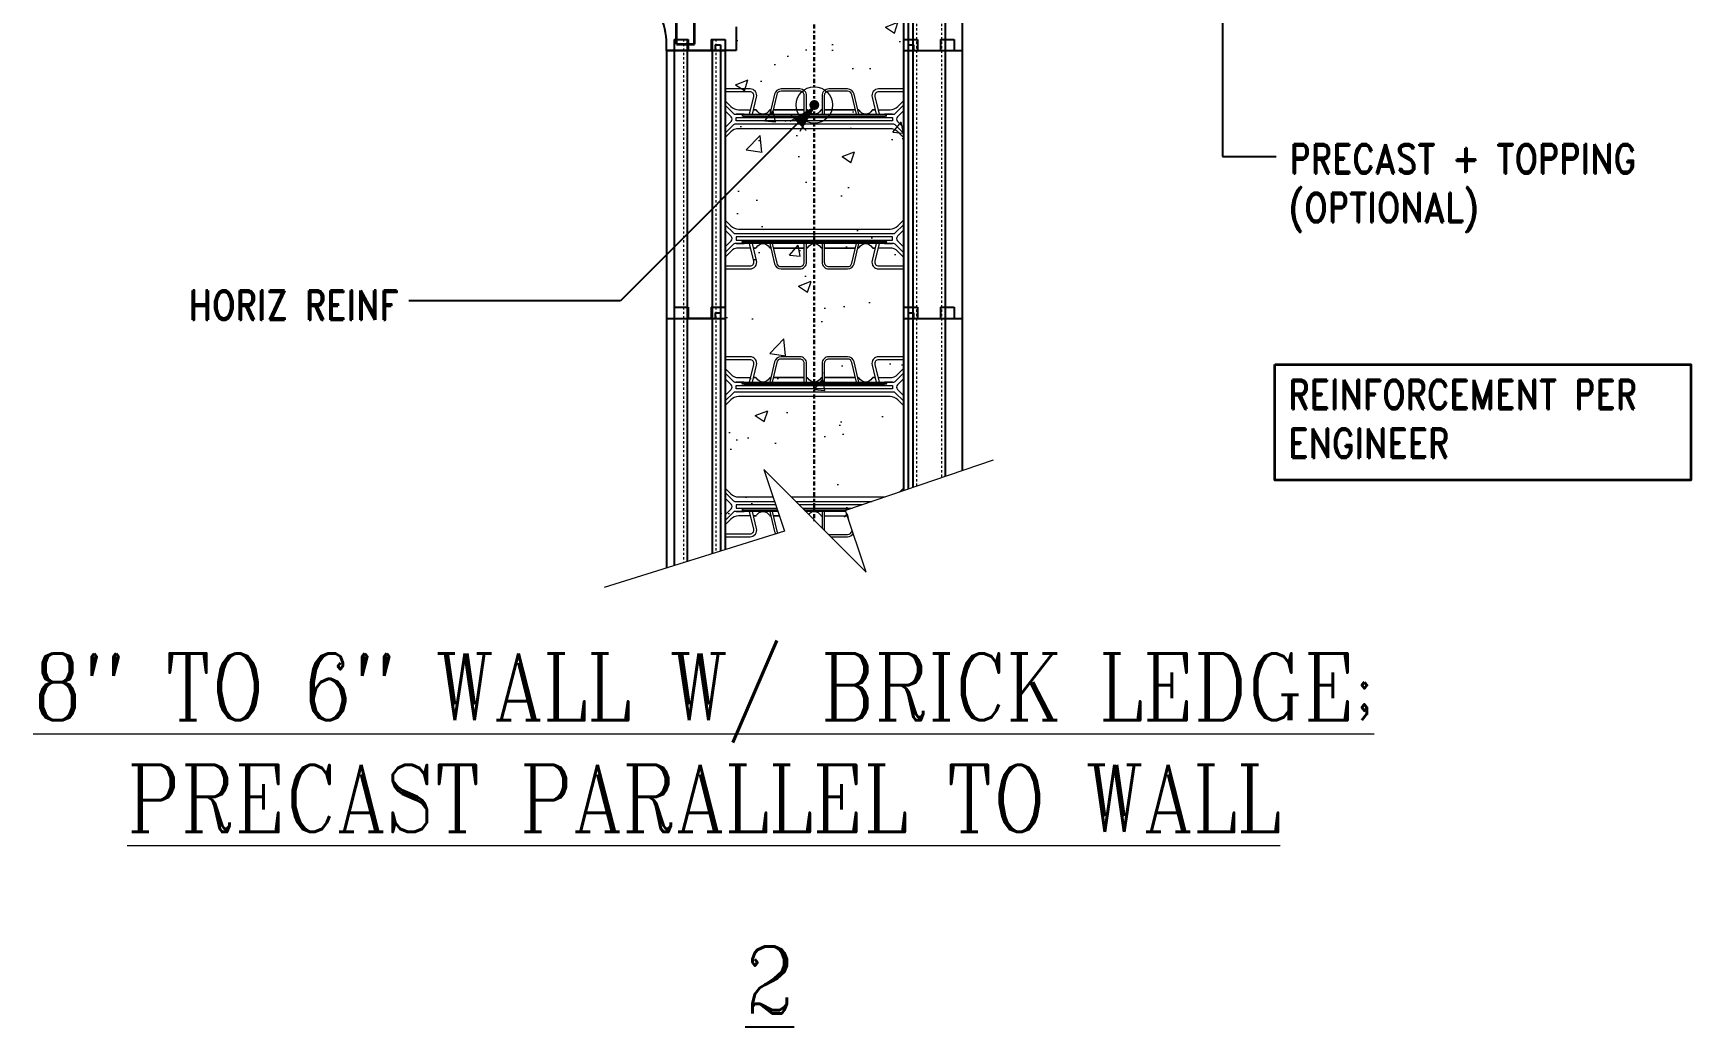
# Model space of a CAD drawing. Header units: inches. Extents: x -1.2 to 76.1, y 21.4 to 104.5.
# Drawn here: x -1.2 to 73.1, y 21.4 to 65.9 of the extents above; entities that cross this region are included whole.
import ezdxf

# ---------------------------------------------------------------- set-up
doc = ezdxf.new("R2010")
doc.units = ezdxf.units.IN
doc.header["$MEASUREMENT"] = 0
for name, pattern in [('CENTER', [2, 1.25, -0.25, 0.25, -0.25]), ('DASHED2', [0.375, 0.25, -0.125]), ('HIDDEN', [0.375, 0.25, -0.125]), ('HIDDEN2', [0.1875, 0.125, -0.0625])]:
    doc.linetypes.add(name, pattern=pattern)
doc.layers.get('Defpoints').update_dxf_attribs({"color": 252})
for name, color, linetype, lineweight in [('A2 Hatch', 8, 'Continuous', 9), ('A4 medium', 7, 'Continuous', 35), ('DETAILS', 7, 'Continuous', 13), ('DIM', 3, 'Continuous', 13), ('REBAR', 2, 'CENTER', 30)]:
    doc.layers.add(name, color=color, linetype=linetype, lineweight=lineweight)
doc.styles.add('ARCTEXT', font='arctext.shx', dxfattribs={"width": 0.85})
doc.styles.add('RomanC', font='romanc.shx', dxfattribs={"width": 0.85, "height": 5})
doc.styles.add('ROMAND', font='romand.shx', dxfattribs={"width": 0.85})
doc.dimstyles.new('ARCTEXT1-4', dxfattribs={"dimtxt": 4, "dimasz": 2, "dimexe": 2, "dimexo": 2, "dimgap": 2, "dimtad": 1, "dimdec": 4, "dimzin": 3, "dimdsep": 46, "dimlunit": 4, "dimtxsty": 'ARCTEXT', "dimblk": 'ARCHTICK', "dimcen": 2, "dimaunit": 1, "dimadec": 0, "dimazin": 0, "dimtfac": 1, "dimtdec": 4, "dimtmove": 2, "dimatfit": 3, "dimldrblk": 'arrow', "dimfxl": 1, "dimtolj": 1, "dimtzin": 0, "dimarcsym": 0})

# ---------------------------------------------------------------- blocks, each defined once
blk = doc.blocks.new('_ArchTick')
at = {"color": 0, "linetype": 'ByBlock', "const_width": 0.15}
blk.add_lwpolyline([(-0.5, -0.5), (0.5, 0.5)], dxfattribs=at)
blk = doc.blocks.new('arrow')
at = {"layer": 'DIM'}
blk.add_hatch(color=253, dxfattribs=at).paths.add_polyline_path([(-2, 0.5), (-2, -0.5), (0, 0)])
at = {"layer": 'DIM', "lineweight": 9}
for points in [[(-2, 0.98), (-2, 0.5), (-2.47, 0.62)], [(0.37, 0.09), (0, 0)], [(0.37, -0.09), (0, 0)], [(-2, -0.98), (-2, -0.5), (-2.47, -0.62)]]:
    blk.add_lwpolyline(points, dxfattribs=at)
at = {"layer": 'DIM', "lineweight": 15}
blk.add_lwpolyline([(0, 0), (-2, -0.5), (-2, 0.5), (0, 0)], dxfattribs=at)

msp = doc.modelspace()

# ---------------------------------------------------------------- hatches: boundary and pattern name
at = {"layer": 'A2 Hatch', "ltscale": 0.15}
h = msp.add_hatch(dxfattribs=at)
h.set_pattern_fill('AR-CONC', color=256, scale=0.8, style=0)
h.set_pattern_definition([(50, (-6536.8023, 1453.6177), (5.7380815, -0.502017), [0.6, -6.6]), (355, (-6536.8023, 1453.6177), (-1.1100107, 6.017537), [0.48, -5.28]), (100.4514, (-6536.324, 1453.576), (4.628075, 5.5155163), [0.5099215, -5.609137]), (46.1842, (-6536.802, 1455.218), (8.5379284, -1.324152), [0.9, -9.9]), (96.6356, (-6536.091, 1455.107), (7.477302, 7.792943), [0.764882, -8.413704]), (351.1842, (-6536.802, 1455.218), (7.477296, 7.792949), [0.72, -7.92]), (21, (-6536.0023, 1454.8177), (4.7752564, -3.220951), [0.6, -6.6]), (326, (-6536.0023, 1454.8177), (1.9465227, 5.8012004), [0.48, -5.28]), (71.4514, (-6535.6044, 1454.549), (6.721781, 2.580244), [0.5099215, -5.609137]), (37.5, (-6536.8023, 1453.6177), (0.09727884, 2.6631508), [0, -5.216, 0, -5.36, 0, -5.3]), (7.5, (-6536.8023, 1453.6177), (2.1045563, 3.1552937), [0, -3.056, 0, -5.096, 0, -2.02]), (327.5, (-6538.5863, 1453.6177), (4.2705795, -0.180439), [0, -2, 0, -6.24, 0, -8.28]), (317.5, (-6539.3863, 1453.6177), (4.6654894, 0.8008399), [0, -2.6, 0, -4.144, 0, -5.88])])
h.paths.add_polyline_path([(31.768, 101.773), (29.782, 101.1), (29.582, 44.084), (32.451, 45.057), (31.515, 47.817), (36.112, 43.221), (35.176, 45.981), (37.782, 46.865), (37.777, 79.447), (35.777, 79.447), (35.777, 103.133), (34.492, 102.697), (35.428, 99.937), (30.832, 104.533)])
h = msp.add_hatch(color=256, dxfattribs=at)
edge = h.paths.add_edge_path()
edge.add_arc((33.782, 62.662), 0.224, 0, 360)

# ---------------------------------------------------------------- linework, layer by layer
at = {"color": 1}
for p, q in [((37.782, 77.6), (37.782, 65.1)), ((37.982, 77.1), (37.982, 65.1)), ((38.197, 72.1), (38.197, 65.1)), ((39.642, 72.1), (39.642, 65.1)), ((40.407, 72.1), (40.407, 65.1)), ((30.282, 66.16), (30.282, 65.1)), ((27.157, 65.1), (27.157, 65.389)), ((27.507, 65.6), (28.132, 65.6)), ((27.507, 65.6), (27.507, 53.1)), ((27.507, 65.6), (28.132, 65.6)), ((28.082, 65.6), (28.082, 53.1)), ((28.132, 65.6), (28.132, 65.1)), ((28.132, 65.6), (28.132, 65.1)), ((29.157, 65.6), (29.157, 65.1)), ((29.157, 65.6), (29.782, 65.6)), ((29.157, 65.6), (29.157, 65.1)), ((29.157, 65.6), (29.782, 65.6)), ((29.207, 65.6), (29.207, 53.1)), ((29.782, 65.6), (29.782, 53.1)), ((37.782, 65.6), (37.782, 53.1)), ((37.782, 65.6), (38.407, 65.6)), ((37.782, 65.6), (38.407, 65.6)), ((38.407, 65.6), (38.407, 65.1)), ((38.407, 65.6), (38.407, 65.1)), ((39.432, 65.6), (39.432, 65.1)), ((39.432, 65.6), (40.057, 65.6)), ((39.432, 65.6), (39.432, 65.1)), ((39.432, 65.6), (40.057, 65.6)), ((40.057, 65.6), (40.057, 65.1)), ((40.057, 65.6), (40.057, 65.1)), ((27.157, 65.1), (29.782, 65.1)), ((27.157, 65.1), (27.157, 53.1)), ((27.157, 65.1), (29.332, 65.1)), ((27.157, 65.1), (29.782, 65.1)), ((27.157, 65.1), (29.332, 65.1)), ((30.282, 65.1), (27.157, 65.1)), ((29.207, 65.1), (28.082, 65.1)), ((29.207, 65.1), (28.082, 65.1)), ((29.332, 65.35), (29.332, 65.1)), ((29.332, 65.35), (29.582, 65.35)), ((29.332, 65.35), (29.332, 65.1)), ((29.332, 65.35), (29.582, 65.35)), ((29.582, 65.35), (29.582, 53.1)), ((29.582, 65.1), (29.782, 65.1)), ((29.582, 65.1), (29.782, 65.1)), ((37.782, 65.1), (40.407, 65.1)), ((37.782, 65.1), (37.982, 65.1)), ((37.782, 65.1), (40.407, 65.1)), ((37.782, 65.1), (37.982, 65.1)), ((37.982, 65.35), (37.982, 53.1)), ((37.982, 65.35), (38.232, 65.35)), ((37.982, 65.35), (38.232, 65.35)), ((38.197, 65.1), (40.407, 65.1)), ((38.197, 65.1), (38.197, 53.1)), ((38.197, 65.1), (40.407, 65.1)), ((38.232, 65.35), (38.232, 65.1)), ((38.232, 65.35), (38.232, 65.1)), ((39.642, 65.1), (39.642, 53.1)), ((40.407, 65.1), (40.407, 53.1)), ((27.507, 53.6), (28.132, 53.6)), ((27.507, 53.6), (27.507, 42.024)), ((28.082, 53.6), (28.082, 42.204)), ((28.132, 53.6), (28.132, 53.1)), ((29.157, 53.6), (29.157, 53.1)), ((29.157, 53.6), (29.782, 53.6)), ((29.207, 53.6), (29.207, 42.556)), ((29.782, 53.6), (29.782, 42.736)), ((37.782, 53.6), (37.782, 45.379)), ((37.782, 53.6), (38.407, 53.6)), ((38.407, 53.6), (38.407, 53.1)), ((39.432, 53.6), (39.432, 53.1)), ((39.432, 53.6), (40.057, 53.6)), ((40.057, 53.6), (40.057, 53.1)), ((27.157, 53.1), (29.782, 53.1)), ((27.157, 53.1), (27.157, 41.914)), ((27.157, 53.1), (29.332, 53.1)), ((29.207, 53.1), (28.082, 53.1)), ((29.332, 53.35), (29.332, 53.1)), ((29.332, 53.35), (29.582, 53.35)), ((29.582, 53.35), (29.582, 42.673)), ((29.582, 53.1), (29.782, 53.1)), ((37.782, 53.1), (40.407, 53.1)), ((37.782, 53.1), (37.982, 53.1)), ((37.982, 53.35), (37.982, 45.447)), ((37.982, 53.35), (38.232, 53.35)), ((38.197, 53.1), (40.407, 53.1)), ((38.197, 53.1), (38.197, 45.519)), ((38.232, 53.35), (38.232, 53.1)), ((39.642, 53.1), (39.642, 46.01)), ((40.407, 53.1), (40.407, 46.269))]:
    msp.add_line(p, q, dxfattribs=at)
at = {"color": 1, "linetype": 'HIDDEN', "ltscale": 0.02}
for p, q in [((27.507, 65.6), (28.132, 65.6)), ((27.507, 65.6), (28.132, 65.6)), ((28.132, 65.6), (28.132, 65.1)), ((28.132, 65.6), (28.132, 65.1)), ((29.157, 65.6), (29.157, 65.1)), ((29.157, 65.6), (29.782, 65.6)), ((29.157, 65.6), (29.157, 65.1)), ((29.157, 65.6), (29.782, 65.6)), ((37.782, 65.6), (38.407, 65.6)), ((37.782, 65.6), (38.407, 65.6)), ((38.407, 65.6), (38.407, 65.1)), ((38.407, 65.6), (38.407, 65.1)), ((39.432, 65.6), (39.432, 65.1)), ((39.432, 65.6), (40.057, 65.6)), ((39.432, 65.6), (39.432, 65.1)), ((39.432, 65.6), (40.057, 65.6)), ((40.057, 65.6), (40.057, 65.1)), ((40.057, 65.6), (40.057, 65.1)), ((27.507, 53.6), (28.132, 53.6)), ((28.132, 53.6), (28.132, 53.1)), ((29.157, 53.6), (29.157, 53.1)), ((29.157, 53.6), (29.782, 53.6)), ((37.782, 53.6), (38.407, 53.6)), ((38.407, 53.6), (38.407, 53.1)), ((39.432, 53.6), (39.432, 53.1)), ((39.432, 53.6), (40.057, 53.6)), ((40.057, 53.6), (40.057, 53.1))]:
    msp.add_line(p, q, dxfattribs=at)
at = {"ltscale": 0.15}
for p, q in [((28.132, 65.1), (29.157, 65.1)), ((28.132, 65.1), (29.157, 65.1)), ((28.132, 53.1), (29.157, 53.1))]:
    msp.add_line(p, q, dxfattribs=at)
at = {"color": 1}
msp.add_arc((24.157, 65.389), 3, 0, 26.64228, dxfattribs=at)
at = {"layer": 'A2 Hatch', "linetype": 'DASHED2', "ltscale": 0.15}
for p, q in [((38.357, 72.1), (38.357, 65.1)), ((39.482, 72.1), (39.482, 65.1)), ((27.922, 65.6), (27.922, 53.1)), ((29.367, 65.6), (29.367, 53.1)), ((38.357, 65.1), (38.357, 53.1)), ((39.482, 65.1), (39.482, 53.1)), ((27.922, 53.6), (27.922, 42.153)), ((29.367, 53.6), (29.367, 42.606)), ((38.357, 53.1), (38.357, 45.574)), ((39.482, 53.1), (39.482, 45.955))]:
    msp.add_line(p, q, dxfattribs=at)
at = {"layer": 'A2 Hatch', "linetype": 'HIDDEN2', "ltscale": 0.15}
for p, q in [((27.507, 65.6), (27.507, 65.1)), ((28.132, 65.6), (27.507, 65.6)), ((28.132, 65.6), (28.132, 65.1)), ((29.157, 65.6), (29.157, 65.1)), ((29.782, 65.6), (29.157, 65.6)), ((29.782, 65.6), (29.782, 65.1))]:
    msp.add_line(p, q, dxfattribs=at)
at = {"layer": 'A2 Hatch', "ltscale": 0.15}
msp.add_circle((33.782, 62.662), 0.816, dxfattribs=at)
at = {"layer": 'A4 medium', "ltscale": 0.15}
for p, q in [((27.607, 65.389), (27.607, 70.052)), ((28.407, 65.389), (28.407, 68.9)), ((27.607, 65.389), (28.407, 65.389))]:
    msp.add_line(p, q, dxfattribs=at)
msp.add_lwpolyline([(54.428, 51.039), (73.069, 51.039), (73.069, 45.857), (54.428, 45.857)], close=True, dxfattribs=at)
at = {"layer": 'DETAILS', "color": 6, "lineweight": 20}
for p, q in [((32.221, 44.25), (31.933, 44.25)), ((31.933, 44.25), (32.221, 44.25))]:
    msp.add_line(p, q, dxfattribs=at)
for points in [[(31.011, 62.25), (31.194, 63.009, 0.485338), (30.902, 63.38), (29.782, 63.38)], [(30.631, 62.25), (30.531, 62.25), (30.281, 62.25), (30.877, 62.25), (31.067, 63.04, 0.485338), (30.902, 63.25), (29.782, 63.25)], [(33.433, 62.25), (33.433, 63.08, 0.414214), (33.133, 63.38), (32.291, 63.38, 0.346495), (31.999, 63.15), (31.782, 62.25)], [(33.333, 62.25), (33.333, 63.08, 0.414214), (33.133, 63.28), (32.291, 63.28, 0.346495), (32.096, 63.127), (31.885, 62.25)], [(35.781, 62.25), (35.564, 63.15, 0.346495), (35.272, 63.38), (34.43, 63.38, 0.414214), (34.13, 63.08), (34.13, 62.25)], [(35.678, 62.25), (35.467, 63.127, 0.346495), (35.272, 63.28), (34.43, 63.28, 0.414214), (34.23, 63.08), (34.23, 62.25)], [(37.782, 63.38), (36.661, 63.38, 0.485338), (36.369, 63.009), (36.552, 62.25)], [(37.782, 63.25), (36.661, 63.25, 0.485338), (36.496, 63.04), (36.686, 62.25), (37.282, 62.25), (37.032, 62.25), (36.932, 62.25)], [(29.782, 62.849), (30.034, 62.596, 0.198912), (30.388, 62.45), (30.925, 62.45)], [(29.782, 62.649), (30.152, 62.279, 0.198912), (30.222, 62.25), (33.782, 62.25, -0.279322), (33.496, 62.423, 0.279322), (33.451, 62.45)], [(31.812, 62.45, 0.279322), (31.768, 62.423, -0.605918), (31.196, 62.423, 0.279322), (31.152, 62.45), (31.059, 62.45), (31.152, 62.45)], [(34.112, 62.45, 0.279322), (34.067, 62.423, -0.279322), (33.782, 62.25), (37.341, 62.25, 0.198912), (37.411, 62.279), (37.782, 62.649)], [(36.411, 62.45), (36.504, 62.45), (36.411, 62.45, 0.279322), (36.367, 62.423, -0.605918), (35.795, 62.423, 0.279322), (35.751, 62.45)], [(36.638, 62.45), (37.175, 62.45, 0.198912), (37.529, 62.596), (37.782, 62.849)], [(29.782, 61.65), (30.05, 61.919, 0.414214), (30.05, 62.131), (29.782, 62.399)], [(37.782, 61.4), (37.411, 61.77, 0.198912), (37.341, 61.8), (33.782, 61.8), (30.222, 61.8, 0.198912), (30.152, 61.77), (29.782, 61.4)], [(37.782, 62.399), (37.513, 62.131, 0.414214), (37.513, 61.919), (37.782, 61.65)], [(37.782, 61.2), (37.529, 61.453, 0.198912), (37.175, 61.6), (33.782, 61.6), (30.388, 61.6, 0.198912), (30.034, 61.453), (29.782, 61.2)], [(29.782, 57.499), (30.034, 57.246, 0.198912), (30.388, 57.1), (33.782, 57.1), (37.175, 57.1, 0.198912), (37.529, 57.246), (37.782, 57.499)], [(29.782, 57.299), (30.152, 56.929, 0.198912), (30.222, 56.9), (33.782, 56.9), (37.341, 56.9, 0.198912), (37.411, 56.929), (37.782, 57.299)], [(29.782, 56.3), (30.05, 56.569, 0.414214), (30.05, 56.781), (29.782, 57.049)], [(37.782, 57.049), (37.513, 56.781, 0.414214), (37.513, 56.569), (37.782, 56.3)], [(33.451, 56.25, 0.279322), (33.496, 56.277, -0.279322), (33.782, 56.45), (30.222, 56.45, 0.198912), (30.152, 56.42), (29.782, 56.05)], [(29.782, 55.45), (30.902, 55.45, 0.485338), (31.067, 55.66), (30.877, 56.45), (30.281, 56.45), (30.531, 56.45), (30.631, 56.45)], [(29.782, 55.32), (30.902, 55.32, 0.485338), (31.194, 55.69), (31.011, 56.45)], [(30.925, 56.25), (30.388, 56.25, 0.198912), (30.034, 56.103), (29.782, 55.85)], [(31.152, 56.25), (31.059, 56.25), (31.152, 56.25, 0.279322), (31.196, 56.277, -0.605918), (31.768, 56.277, 0.279322), (31.812, 56.25)], [(31.782, 56.45), (31.999, 55.549, 0.346495), (32.291, 55.32), (33.133, 55.32, 0.414214), (33.433, 55.62), (33.433, 56.45)], [(31.885, 56.45), (32.096, 55.573, 0.346495), (32.291, 55.42), (33.133, 55.42, 0.414214), (33.333, 55.62), (33.333, 56.45)], [(37.782, 56.05), (37.411, 56.42, 0.198912), (37.341, 56.45), (33.782, 56.45, -0.279322), (34.067, 56.277, 0.279322), (34.112, 56.25)], [(34.13, 56.45), (34.13, 55.62, 0.414214), (34.43, 55.32), (35.272, 55.32, 0.346495), (35.564, 55.549), (35.781, 56.45)], [(34.23, 56.45), (34.23, 55.62, 0.414214), (34.43, 55.42), (35.272, 55.42, 0.346495), (35.467, 55.573), (35.678, 56.45)], [(35.751, 56.25, 0.279322), (35.795, 56.277, -0.605918), (36.367, 56.277, 0.279322), (36.411, 56.25), (36.504, 56.25), (36.411, 56.25)], [(36.552, 56.45), (36.369, 55.69, 0.485338), (36.661, 55.32), (37.782, 55.32)], [(36.932, 56.45), (37.032, 56.45), (37.282, 56.45), (36.686, 56.45), (36.496, 55.66, 0.485338), (36.661, 55.45), (37.782, 55.45)], [(37.782, 55.85), (37.529, 56.103, 0.198912), (37.175, 56.25), (36.638, 56.25)], [(31.011, 50.25), (31.194, 51.009, 0.485338), (30.902, 51.38), (29.782, 51.38)], [(33.433, 50.25), (33.433, 51.08, 0.414214), (33.133, 51.38), (32.291, 51.38, 0.346495), (31.999, 51.15), (31.782, 50.25)], [(33.333, 50.25), (33.333, 51.08, 0.414214), (33.133, 51.28), (32.291, 51.28, 0.346495), (32.096, 51.127), (31.885, 50.25)], [(35.781, 50.25), (35.564, 51.15, 0.346495), (35.272, 51.38), (34.43, 51.38, 0.414214), (34.13, 51.08), (34.13, 50.25)], [(35.678, 50.25), (35.467, 51.127, 0.346495), (35.272, 51.28), (34.43, 51.28, 0.414214), (34.23, 51.08), (34.23, 50.25)], [(37.782, 51.38), (36.661, 51.38, 0.485338), (36.369, 51.009), (36.552, 50.25)], [(30.631, 50.25), (30.531, 50.25), (30.281, 50.25), (30.877, 50.25), (31.067, 51.04, 0.485338), (30.902, 51.25), (29.782, 51.25)], [(29.782, 50.849), (30.034, 50.596, 0.198912), (30.388, 50.45), (30.925, 50.45)], [(29.782, 50.649), (30.152, 50.279, 0.198912), (30.222, 50.25), (33.782, 50.25, -0.279322), (33.496, 50.423, 0.279322), (33.451, 50.45)], [(34.112, 50.45, 0.279322), (34.067, 50.423, -0.279322), (33.782, 50.25), (37.341, 50.25, 0.198912), (37.411, 50.279), (37.782, 50.649)], [(37.782, 51.25), (36.661, 51.25, 0.485338), (36.496, 51.04), (36.686, 50.25), (37.282, 50.25), (37.032, 50.25), (36.932, 50.25)], [(36.638, 50.45), (37.175, 50.45, 0.198912), (37.529, 50.596), (37.782, 50.849)], [(29.782, 49.65), (30.05, 49.919, 0.414214), (30.05, 50.131), (29.782, 50.399)], [(37.782, 49.4), (37.411, 49.77, 0.198912), (37.341, 49.8), (33.782, 49.8), (30.222, 49.8, 0.198912), (30.152, 49.77), (29.782, 49.4)], [(31.812, 50.45, 0.279322), (31.768, 50.423, -0.605918), (31.196, 50.423, 0.279322), (31.152, 50.45), (31.059, 50.45), (31.152, 50.45)], [(36.411, 50.45), (36.504, 50.45), (36.411, 50.45, 0.279322), (36.367, 50.423, -0.605918), (35.795, 50.423, 0.279322), (35.751, 50.45)], [(37.782, 50.399), (37.513, 50.131, 0.414214), (37.513, 49.919), (37.782, 49.65)], [(37.782, 49.2), (37.529, 49.453, 0.198912), (37.175, 49.6), (33.782, 49.6), (30.388, 49.6, 0.198912), (30.034, 49.453), (29.782, 49.2)], [(29.782, 45.499), (30.034, 45.246, 0.198912), (30.388, 45.1), (31.933, 45.1)], [(29.782, 45.299), (30.152, 44.929, 0.198912), (30.222, 44.9), (32.001, 44.9)], [(29.782, 44.3), (30.05, 44.569, 0.414214), (30.05, 44.781), (29.782, 45.049)], [(29.782, 43.45), (30.902, 43.45, 0.485338), (31.067, 43.66), (30.877, 44.45), (30.281, 44.45), (30.531, 44.45), (30.631, 44.45)], [(29.782, 43.32), (30.902, 43.32, 0.485338), (31.194, 43.69), (31.011, 44.45)], [(32.153, 44.45), (30.222, 44.45, 0.198912), (30.152, 44.42), (29.782, 44.05)], [(30.925, 44.25), (30.388, 44.25, 0.198912), (30.034, 44.103), (29.782, 43.85)], [(32.12, 44.55), (30.631, 44.55), (30.533, 44.528, 0.780776), (30.533, 44.522), (30.631, 44.5), (32.137, 44.5)], [(31.152, 44.25), (31.059, 44.25), (31.152, 44.25, 0.279322), (31.196, 44.277, -0.605918), (31.768, 44.277, 0.279322), (31.812, 44.25)], [(31.782, 44.45), (31.999, 43.549, 0.105896), (32.054, 43.436, 0.105896)], [(31.885, 44.45), (32.096, 43.573, 0.151293), (32.157, 43.471, 0.151293)], [(33.525, 44.322, -0.234834), (33.782, 44.45), (33.397, 44.45)], [(35.191, 44.45), (33.782, 44.45, -0.279322), (34.067, 44.277, 0.279322), (34.112, 44.25)], [(34.23, 44.45), (34.23, 43.62, 0.003764), (34.23, 43.617, 0.003764)], [(34.427, 43.42, 0.003764), (34.43, 43.42), (35.272, 43.42, 0.346495), (35.467, 43.573), (35.476, 43.61)], [(34.527, 43.32), (35.272, 43.32, 0.258364), (35.526, 43.461, 0.258364)]]:
    msp.add_lwpolyline(points, format="xyb", dxfattribs=at)
for points in [[(31.83, 62.45), (31.812, 62.45)], [(33.333, 62.45), (31.933, 62.45)], [(33.433, 62.45), (33.451, 62.45)], [(34.13, 62.45), (34.112, 62.45)], [(34.23, 62.45), (35.63, 62.45)], [(35.733, 62.45), (35.751, 62.45)], [(33.782, 62.1), (37.282, 62.1), (37.282, 61.95), (33.782, 61.95), (30.281, 61.95), (30.281, 62.1)], [(33.782, 56.6), (37.282, 56.6), (37.282, 56.75), (33.782, 56.75), (30.281, 56.75), (30.281, 56.6)], [(31.83, 56.25), (31.812, 56.25)], [(33.333, 56.25), (31.933, 56.25)], [(33.433, 56.25), (33.451, 56.25)], [(34.13, 56.25), (34.112, 56.25)], [(34.23, 56.25), (35.63, 56.25)], [(35.733, 56.25), (35.751, 56.25)], [(33.782, 50.1), (37.282, 50.1), (37.282, 49.95), (33.782, 49.95), (30.281, 49.95), (30.281, 50.1)], [(31.83, 50.45), (31.812, 50.45)], [(33.333, 50.45), (31.933, 50.45)], [(33.433, 50.45), (33.451, 50.45)], [(34.13, 50.45), (34.112, 50.45)], [(34.23, 50.45), (35.63, 50.45)], [(35.733, 50.45), (35.751, 50.45)], [(31.83, 44.25), (31.812, 44.25)], [(34.13, 44.25), (34.112, 44.25)]]:
    msp.add_lwpolyline(points, close=True, dxfattribs=at)
for points in [[(33.782, 62.2), (30.631, 62.2), (30.533, 62.178, 0.780776), (30.533, 62.172), (30.631, 62.15), (33.782, 62.15), (36.932, 62.15), (37.03, 62.172, 0.780776), (37.03, 62.178), (36.932, 62.2)], [(33.782, 56.5), (36.932, 56.5), (37.03, 56.522, 0.780776), (37.03, 56.528), (36.932, 56.55), (33.782, 56.55), (30.631, 56.55), (30.533, 56.528, 0.780776), (30.533, 56.522), (30.631, 56.5)], [(33.782, 50.2), (30.631, 50.2), (30.533, 50.178, 0.780776), (30.533, 50.172), (30.631, 50.15), (33.782, 50.15), (36.932, 50.15), (37.03, 50.172, 0.780776), (37.03, 50.178), (36.932, 50.2)]]:
    msp.add_lwpolyline(points, format="xyb", close=True, dxfattribs=at)
for points in [[(37.599, 45.317), (37.782, 45.499)], [(32.052, 44.75), (30.281, 44.75), (30.281, 44.6), (32.103, 44.6)], [(32.747, 45.1), (33.782, 45.1), (36.959, 45.1)], [(32.947, 44.9), (33.782, 44.9), (36.369, 44.9)], [(35.927, 44.75), (33.782, 44.75), (33.097, 44.75)], [(33.247, 44.6), (33.782, 44.6), (35.485, 44.6)], [(35.337, 44.55), (33.782, 44.55), (33.297, 44.55)], [(33.347, 44.5), (33.782, 44.5), (35.19, 44.5)], [(33.433, 44.413), (33.433, 44.45)], [(34.13, 44.45), (34.13, 43.717)], [(34.23, 44.25), (35.259, 44.25)]]:
    msp.add_lwpolyline(points, dxfattribs=at)
at = {"layer": 'DIM'}
for p, q in [((31.515, 46.331), (32.451, 43.571)), ((36.112, 41.735), (31.515, 46.331)), ((41.802, 46.742), (35.176, 44.495)), ((36.112, 41.735), (35.176, 44.495)), ((32.451, 43.571), (24.362, 41.039))]:
    msp.add_line(p, q, dxfattribs=at)
at = {"layer": 'REBAR', "ltscale": 0.15}
msp.add_line((33.782, 87.234), (33.782, 44.022), dxfattribs=at)

# ---------------------------------------------------------------- texts
at = {"layer": 'Defpoints', "insert": (31.778, 24.959), "char_height": 3, "width": 90.08, "attachment_point": 2, "style": 'RomanC'}
msp.add_mtext('{\\L2\\P}\\P            ', dxfattribs=at)
at = {"layer": 'DIM', "color": 3, "char_height": 1.3125, "style": 'ROMAND'}
for s, insert, width, attachment_point in [('PRECAST + TOPPING (OPTIONAL)', (55.076, 60.912), 22.68955, 1), ('HORIZ REINF ', (15.155, 54.353), 22.68955, 3), ('REINFORCEMENT PER ENGINEER', (55.026, 50.353), 22.17809, 1)]:
    msp.add_mtext(s, dxfattribs=dict(at, insert=insert, width=width, attachment_point=attachment_point))
at = {"layer": 'DIM', "insert": (28.822, 38.092), "char_height": 3, "width": 82.47873, "attachment_point": 2, "style": 'ARCTEXT'}
msp.add_mtext('{\\Fromanc.shx|c0;\\L8" TO 6" WALL W/ BRICK LEDGE; PRECAST PARALLEL TO WALL }\\P\\P           ', dxfattribs=at)

# ---------------------------------------------------------------- leaders
at = {"layer": 'DIM'}
for points in [[(52.082, 69.1), (52.078, 60.35), (54.477, 60.35)], [(33.782, 62.572), (25.099, 53.889), (15.602, 53.889)]]:
    msp.add_leader(points, dimstyle='ARCTEXT1-4', override={"dimasz": 0.5, "dimtad": 0}, dxfattribs=at)

doc.saveas('drawing.dxf')
